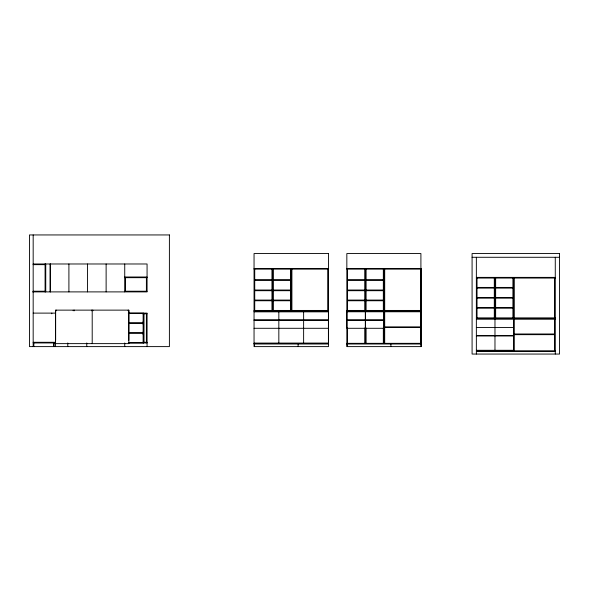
<?xml version="1.0" encoding="UTF-8"?>
<svg xmlns="http://www.w3.org/2000/svg" width="589" height="589" viewBox="0 0 589 589"><rect width="100%" height="100%" fill="white"/><g stroke="black" fill="none" stroke-linecap="round" stroke-linejoin="round"><path stroke-width="0.88" d="M45.081 263.982L45.081 264.652L33.175 264.652L33.175 263.982L147.066 263.982L147.066 291.894L32.572 291.894M472.084 257.283L559.55 257.283M254.05 268.444L328.412 268.444L328.412 343.335M346.84 268.444L421.201 268.444L421.201 343.335M254.05 269.114L328.412 269.114M346.84 269.114L421.201 269.114M124.735 277.007L147.066 277.007M476.361 277.382L555.272 277.382M124.735 277.677L147.066 277.677M476.361 278.052L555.272 278.052M271.956 279.687L254.838 279.687L254.838 280.357L271.956 280.357M290.546 279.687L273.429 279.687L273.429 280.357L290.546 280.357M364.746 279.687L347.628 279.687L347.628 280.357L364.746 280.357M383.336 279.687L366.225 279.687L366.225 280.357L383.336 280.357M477.031 287.425L494.304 287.425M495.644 287.425L512.916 287.425M477.031 288.095L494.304 288.095M495.644 288.095L512.916 288.095M254.728 290.031L271.956 290.031M273.318 290.031L290.546 290.031M347.517 290.031L364.746 290.031M366.108 290.031L383.336 290.031M254.728 290.701L271.956 290.701M273.318 290.701L290.546 290.701M347.517 290.701L364.746 290.701M366.108 290.701L383.336 290.701M33.175 291.224L45.081 291.224M124.735 291.224L147.066 291.224M45.081 291.783L45.751 291.783L45.751 264.093L45.081 264.093L45.081 291.894M477.031 297.474L494.304 297.474M495.644 297.474L512.916 297.474M477.031 298.144L494.304 298.144M495.644 298.144L512.916 298.144M254.728 300.081L271.956 300.081M273.318 300.081L290.546 300.081M347.517 300.081L364.746 300.081M366.108 300.081L383.336 300.081M254.728 300.751L271.956 300.751M273.318 300.751L290.546 300.751M347.517 300.751L364.746 300.751M366.108 300.751L383.336 300.751M477.031 307.524L494.304 307.524M495.644 307.524L512.916 307.524M477.031 308.194L494.304 308.194M495.644 308.194L512.916 308.194M254.05 310.432L328.412 310.432M346.84 310.432L421.201 310.432M254.05 311.102L328.412 311.102M346.84 311.102L421.201 311.102M254.05 311.846L328.412 311.846M346.84 311.772L421.201 311.772M33.175 313.112L55.506 313.112M128.277 313.112L147.066 313.112L147.066 346.612M128.52 313.223L143.23 313.223L143.23 322.934L128.52 322.934M142.671 313.782L147.066 313.782M476.361 317.876L555.272 317.876M476.361 318.546L555.272 318.546M476.361 319.216L555.272 319.216M254.05 320.033L328.412 320.033M346.95 320.033L365.32 320.033M365.541 320.033L383.91 320.033M254.05 320.107L328.412 320.107M346.95 320.107L365.32 320.107M365.541 320.107L383.91 320.107M128.52 323.162L143.23 323.162L143.23 332.873L128.52 332.873M384.691 326.88L420.524 326.88M384.691 327.55L420.524 327.55M476.361 327.477L513.586 327.477M254.05 328.294L328.412 328.294M128.52 333.094L143.23 333.094L143.23 342.96M514.271 333.992L554.588 333.992M514.271 334.662L554.588 334.662M476.361 335.737L513.586 335.737M476.361 335.811L513.586 335.811M33.175 342.29L55.506 342.29M142.671 342.29L147.066 342.29M128.52 342.813L143.23 342.813M33.175 342.96L55.506 342.96M128.277 342.96L147.066 342.96M254.05 343.181L328.412 343.181M254.05 343.335L328.485 343.335M346.84 343.335L421.275 343.335L421.275 346.612L346.84 346.612L346.84 253.557L420.907 253.557L420.907 346.612M55.543 343.63L128.866 343.63L128.866 310.131L55.543 310.131L55.469 346.612M254.05 344.005L328.485 344.005M346.84 344.005L421.275 344.005M476.361 350.293L513.586 350.293M476.361 350.779L555.272 350.779M476.361 351.449L555.272 351.449M555.272 257.283L555.272 354.055M554.588 278.052L554.588 317.876M554.588 319.216L554.588 350.779M514.271 278.052L514.271 317.876M514.271 319.216L514.271 350.779M513.586 277.382L513.586 350.779M512.916 278.052L512.916 317.876M495.644 278.052L495.644 317.876M494.974 277.382L494.974 350.293M494.304 278.052L494.304 317.876M477.031 278.052L477.031 317.876M476.361 257.283L476.361 354.055M420.524 269.114L420.524 310.432M420.524 311.772L420.524 343.335M390.905 344.005L390.905 346.612M384.698 269.114L384.698 310.432M384.691 311.772L384.691 343.335M384.021 268.444L384.006 343.335M383.91 311.846L383.91 328.294L365.541 328.294L365.541 311.846M383.336 269.114L383.336 310.432M383.336 327.999L383.336 343.335M366.108 269.114L366.108 310.432M366.108 327.999L366.108 343.335M365.43 269.114L365.43 343.335M365.32 311.846L365.32 328.294L346.95 328.294L346.95 311.846M364.746 269.114L364.746 310.432M364.746 327.999L364.746 343.335M347.517 269.114L347.517 310.432M347.517 327.999L347.517 343.335M347.282 344.005L347.282 346.612M327.734 269.114L327.734 310.432M303.622 311.102L303.622 343.181M298.115 344.005L298.115 346.612M291.908 269.114L291.908 310.432M291.231 268.444L291.231 310.432M290.546 269.114L290.546 310.432M286.416 310.432L286.416 311.102M278.833 311.102L278.833 343.181M273.318 269.114L273.318 310.432M272.641 269.114L272.641 310.432M271.956 269.114L271.956 310.432M254.728 269.114L254.728 310.432M254.492 344.005L254.492 346.612M146.396 277.677L146.396 291.224M146.396 313.782L146.396 342.29M144.01 313.782L144.01 342.29M143.341 313.112L143.341 342.96M142.671 322.058L142.671 323.898M142.671 332.174L142.671 334.015M128.77 310.241L128.77 340.243M128.196 310.131L128.196 310.801M125.405 277.677L125.405 291.224M124.735 263.982L124.735 291.894M124.735 342.96L124.735 346.612M106.123 263.982L106.123 291.894M92.871 310.131L92.871 310.801M92.201 310.131L92.201 343.63M91.531 310.131L91.531 310.801M87.511 263.982L87.511 291.894M86.767 342.96L86.767 346.612M74.545 310.131L74.545 310.801M73.205 310.131L73.205 310.801M68.906 263.982L68.906 291.894M67.787 342.96L67.787 346.612M56.213 310.131L56.213 310.801M55.653 310.241L55.653 319.96M55.653 320.18L55.653 329.899M55.653 330.12L55.653 340.243M54.166 342.96L54.166 346.612M53.496 342.96L53.496 346.612M51.78 313.112L51.78 313.782M50.293 263.982L50.293 291.894M50.183 263.982L50.183 291.894M33.845 342.96L33.845 346.612M33.175 234.945L33.175 346.612M169.396 234.945L29.45 234.945L29.45 346.612L169.396 346.612L169.396 234.945M328.485 253.557L254.05 253.557L254.05 346.612L328.485 346.612L328.485 253.557M559.55 253.557L472.084 253.557L472.084 354.055L559.55 354.055L559.55 253.557"/></g></svg>
